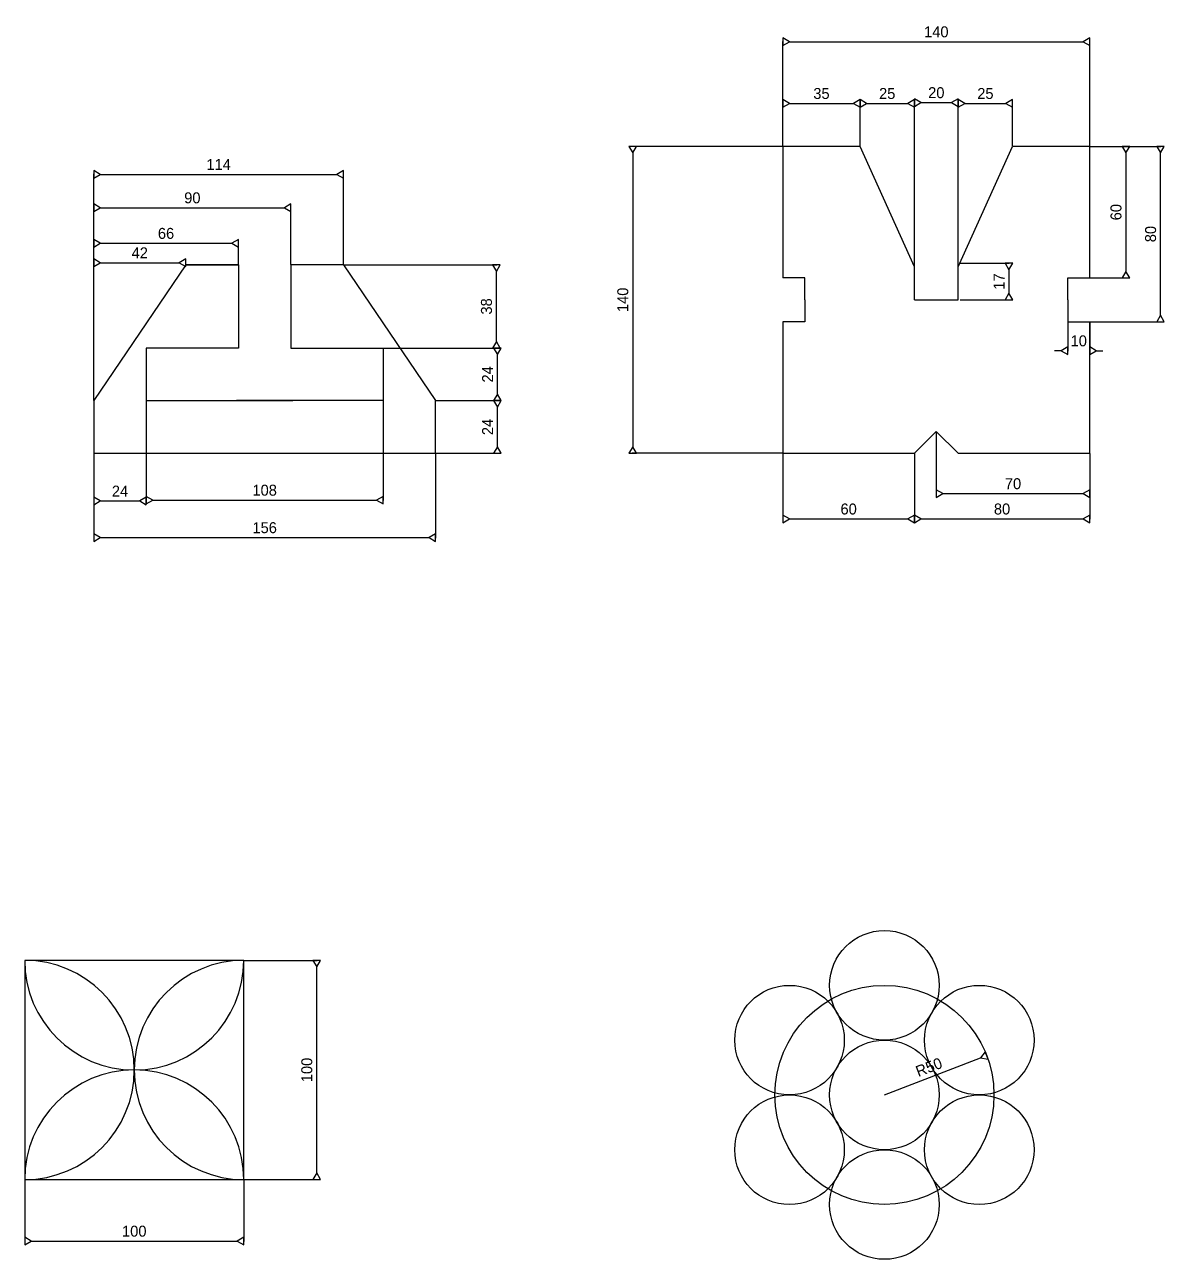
# Model space of a CAD drawing. Header units: inches. Extents: x 90 to 18020, y 90 to 97676.
# Drawn here: x 6830 to 7350, y 94775 to 95338 of the extents above; entities that cross this region are included whole.
import ezdxf

# ---------------------------------------------------------------- set-up
doc = ezdxf.new("R2010")
doc.units = ezdxf.units.IN
doc.header["$MEASUREMENT"] = 0
doc.layers.add('Line1', color=7, linetype='Continuous', lineweight=30)
doc.dimstyles.new('Style1', dxfattribs={"dimtxt": 5, "dimasz": 3, "dimexe": 0.18, "dimexo": 0.0625, "dimgap": 2, "dimtad": 1, "dimtoh": 1, "dimdec": 0, "dimzin": 0, "dimdsep": 46, "dimtxsty": 'Standard', "dimblk": 'DATUMBLANK', "dimcen": 1, "dimadec": 0, "dimazin": 0, "dimtfac": 1, "dimtdec": 0, "dimtofl": 0, "dimtmove": 0, "dimatfit": 1, "dimfxl": 1, "dimtolj": 1, "dimtzin": 0, "dimarcsym": 2})

# ---------------------------------------------------------------- blocks, each defined once
blk = doc.blocks.new('_DatumBlank')
at = {"color": 0, "linetype": 'ByBlock', "lineweight": -2}
for p, q in [((0, 0.58), (-1, 0)), ((-1, 0), (0, -0.58)), ((0, -0.58), (0, 0.58))]:
    blk.add_line(p, q, dxfattribs=at)
blk = doc.blocks.new('*D85')
at = {"color": 0, "lineweight": -2, "transparency": 16777216}
for p, q in [((6861.93, 95166.68), (6861.93, 95270.06)), ((6864.93, 95269.88), (6972.93, 95269.88)), ((6975.93, 95228.68), (6975.93, 95270.06))]:
    blk.add_line(p, q, dxfattribs=at)
at = {"layer": 'Defpoints', "color": 0, "transparency": 16777216}
for p in [(6975.93, 95269.88), (6975.93, 95228.62), (6861.93, 95166.62)]:
    blk.add_point(p, dxfattribs=at)
at = {"color": 0, "lineweight": -2, "transparency": 16777216, "xscale": 3, "yscale": 3, "zscale": 3, "rotation": 180}
blk.add_blockref('_DatumBlank', (6861.93, 95269.88), dxfattribs=at)
at = {"color": 0, "lineweight": -2, "transparency": 16777216, "xscale": 3, "yscale": 3, "zscale": 3}
blk.add_blockref('_DatumBlank', (6975.93, 95269.88), dxfattribs=at)
at = {"color": 0, "transparency": 16777216, "insert": (6918.93, 95274.38), "char_height": 5, "attachment_point": 5}
blk.add_mtext('\\A1;114', dxfattribs=at)
blk = doc.blocks.new('*D86')
at = {"color": 0, "lineweight": -2, "transparency": 16777216}
for p, q in [((6861.93, 95166.68), (6861.93, 95254.81)), ((6864.93, 95254.63), (6948.93, 95254.63)), ((6951.93, 95228.68), (6951.93, 95254.81))]:
    blk.add_line(p, q, dxfattribs=at)
at = {"layer": 'Defpoints', "color": 0, "transparency": 16777216}
for p in [(6951.93, 95254.63), (6951.93, 95228.62), (6861.93, 95166.62)]:
    blk.add_point(p, dxfattribs=at)
at = {"color": 0, "lineweight": -2, "transparency": 16777216, "xscale": 3, "yscale": 3, "zscale": 3, "rotation": 180}
blk.add_blockref('_DatumBlank', (6861.93, 95254.63), dxfattribs=at)
at = {"color": 0, "lineweight": -2, "transparency": 16777216, "xscale": 3, "yscale": 3, "zscale": 3}
blk.add_blockref('_DatumBlank', (6951.93, 95254.63), dxfattribs=at)
at = {"color": 0, "transparency": 16777216, "insert": (6906.93, 95259.13), "char_height": 5, "attachment_point": 5}
blk.add_mtext('\\A1;90', dxfattribs=at)
blk = doc.blocks.new('*D87')
at = {"color": 0, "lineweight": -2, "transparency": 16777216}
for p, q in [((6861.93, 95166.68), (6861.93, 95238.58)), ((6864.93, 95238.4), (6924.93, 95238.4)), ((6927.93, 95228.68), (6927.93, 95238.58))]:
    blk.add_line(p, q, dxfattribs=at)
at = {"layer": 'Defpoints', "color": 0, "transparency": 16777216}
for p in [(6927.93, 95238.4), (6927.93, 95228.62), (6861.93, 95166.62)]:
    blk.add_point(p, dxfattribs=at)
at = {"color": 0, "lineweight": -2, "transparency": 16777216, "xscale": 3, "yscale": 3, "zscale": 3, "rotation": 180}
blk.add_blockref('_DatumBlank', (6861.93, 95238.4), dxfattribs=at)
at = {"color": 0, "lineweight": -2, "transparency": 16777216, "xscale": 3, "yscale": 3, "zscale": 3}
blk.add_blockref('_DatumBlank', (6927.93, 95238.4), dxfattribs=at)
at = {"color": 0, "transparency": 16777216, "insert": (6894.93, 95242.9), "char_height": 5, "attachment_point": 5}
blk.add_mtext('\\A1;66', dxfattribs=at)
blk = doc.blocks.new('*D88')
at = {"color": 0, "lineweight": -2, "transparency": 16777216}
for p, q in [((6861.93, 95166.68), (6861.93, 95229.73)), ((6864.93, 95229.55), (6900.93, 95229.55)), ((6903.93, 95228.68), (6903.93, 95229.73))]:
    blk.add_line(p, q, dxfattribs=at)
at = {"layer": 'Defpoints', "color": 0, "transparency": 16777216}
for p in [(6903.93, 95229.55), (6903.93, 95228.62), (6861.93, 95166.62)]:
    blk.add_point(p, dxfattribs=at)
at = {"color": 0, "lineweight": -2, "transparency": 16777216, "xscale": 3, "yscale": 3, "zscale": 3, "rotation": 180}
blk.add_blockref('_DatumBlank', (6861.93, 95229.55), dxfattribs=at)
at = {"color": 0, "lineweight": -2, "transparency": 16777216, "xscale": 3, "yscale": 3, "zscale": 3}
blk.add_blockref('_DatumBlank', (6903.93, 95229.55), dxfattribs=at)
at = {"color": 0, "transparency": 16777216, "insert": (6882.93, 95234.05), "char_height": 5, "attachment_point": 5}
blk.add_mtext('\\A1;42', dxfattribs=at)
blk = doc.blocks.new('*D89')
at = {"color": 0, "lineweight": -2, "transparency": 16777216}
for p, q in [((6885.93, 95166.55), (6885.93, 95120.67)), ((6861.93, 95142.55), (6861.93, 95120.67)), ((6864.93, 95120.85), (6882.93, 95120.85))]:
    blk.add_line(p, q, dxfattribs=at)
at = {"layer": 'Defpoints', "color": 0, "transparency": 16777216}
for p in [(6885.93, 95166.62), (6861.93, 95142.62), (6885.93, 95120.85)]:
    blk.add_point(p, dxfattribs=at)
at = {"color": 0, "lineweight": -2, "transparency": 16777216, "xscale": 3, "yscale": 3, "zscale": 3, "rotation": 180}
blk.add_blockref('_DatumBlank', (6861.93, 95120.85), dxfattribs=at)
at = {"color": 0, "lineweight": -2, "transparency": 16777216, "xscale": 3, "yscale": 3, "zscale": 3}
blk.add_blockref('_DatumBlank', (6885.93, 95120.85), dxfattribs=at)
at = {"color": 0, "transparency": 16777216, "insert": (6873.93, 95125.35), "char_height": 5, "attachment_point": 5}
blk.add_mtext('\\A1;24', dxfattribs=at)
blk = doc.blocks.new('*D90')
at = {"color": 0, "lineweight": -2, "transparency": 16777216}
for p, q in [((6885.93, 95166.55), (6885.93, 95121.05)), ((6993.93, 95166.55), (6993.93, 95121.05)), ((6888.93, 95121.23), (6990.93, 95121.23))]:
    blk.add_line(p, q, dxfattribs=at)
at = {"layer": 'Defpoints', "color": 0, "transparency": 16777216}
for p in [(6885.93, 95166.62), (6993.93, 95166.62), (6993.93, 95121.23)]:
    blk.add_point(p, dxfattribs=at)
at = {"color": 0, "lineweight": -2, "transparency": 16777216, "xscale": 3, "yscale": 3, "zscale": 3, "rotation": 180}
blk.add_blockref('_DatumBlank', (6885.93, 95121.23), dxfattribs=at)
at = {"color": 0, "lineweight": -2, "transparency": 16777216, "xscale": 3, "yscale": 3, "zscale": 3}
blk.add_blockref('_DatumBlank', (6993.93, 95121.23), dxfattribs=at)
at = {"color": 0, "transparency": 16777216, "insert": (6939.93, 95125.73), "char_height": 5, "attachment_point": 5}
blk.add_mtext('\\A1;108', dxfattribs=at)
blk = doc.blocks.new('*D91')
at = {"color": 0, "lineweight": -2, "transparency": 16777216}
for p, q in [((6861.93, 95142.55), (6861.93, 95103.95)), ((7017.93, 95142.55), (7017.93, 95103.95)), ((6864.93, 95104.13), (7014.93, 95104.13))]:
    blk.add_line(p, q, dxfattribs=at)
at = {"layer": 'Defpoints', "color": 0, "transparency": 16777216}
for p in [(6861.93, 95142.62), (7017.93, 95142.62), (7017.93, 95104.13)]:
    blk.add_point(p, dxfattribs=at)
at = {"color": 0, "lineweight": -2, "transparency": 16777216, "xscale": 3, "yscale": 3, "zscale": 3, "rotation": 180}
blk.add_blockref('_DatumBlank', (6861.93, 95104.13), dxfattribs=at)
at = {"color": 0, "lineweight": -2, "transparency": 16777216, "xscale": 3, "yscale": 3, "zscale": 3}
blk.add_blockref('_DatumBlank', (7017.93, 95104.13), dxfattribs=at)
at = {"color": 0, "transparency": 16777216, "insert": (6939.93, 95108.63), "char_height": 5, "attachment_point": 5}
blk.add_mtext('\\A1;156', dxfattribs=at)
blk = doc.blocks.new('*D92')
at = {"color": 0, "lineweight": -2, "transparency": 16777216}
for p, q in [((7017.99, 95166.62), (7046.33, 95166.62)), ((7046.15, 95145.62), (7046.15, 95163.62)), ((7017.99, 95142.62), (7046.33, 95142.62))]:
    blk.add_line(p, q, dxfattribs=at)
at = {"layer": 'Defpoints', "color": 0, "transparency": 16777216}
for p in [(7017.93, 95166.62), (7046.15, 95166.62), (7017.93, 95142.62)]:
    blk.add_point(p, dxfattribs=at)
at = {"color": 0, "lineweight": -2, "transparency": 16777216, "xscale": 3, "yscale": 3, "zscale": 3}
for p, rotation in [((7046.15, 95166.62), 90), ((7046.15, 95142.62), 270)]:
    blk.add_blockref('_DatumBlank', p, dxfattribs=dict(at, rotation=rotation))
at = {"color": 0, "transparency": 16777216, "insert": (7041.65, 95154.62), "char_height": 5, "attachment_point": 5, "rotation": 90}
blk.add_mtext('\\A1;24', dxfattribs=at)
blk = doc.blocks.new('*D93')
at = {"color": 0, "lineweight": -2, "transparency": 16777216}
for p, q in [((6993.99, 95190.62), (7046.33, 95190.62)), ((7046.15, 95169.62), (7046.15, 95187.62)), ((7017.99, 95166.62), (7046.33, 95166.62))]:
    blk.add_line(p, q, dxfattribs=at)
at = {"layer": 'Defpoints', "color": 0, "transparency": 16777216}
for p in [(6993.93, 95190.62), (7046.15, 95190.62), (7017.93, 95166.62)]:
    blk.add_point(p, dxfattribs=at)
at = {"color": 0, "lineweight": -2, "transparency": 16777216, "xscale": 3, "yscale": 3, "zscale": 3}
for p, rotation in [((7046.15, 95190.62), 90), ((7046.15, 95166.62), 270)]:
    blk.add_blockref('_DatumBlank', p, dxfattribs=dict(at, rotation=rotation))
at = {"color": 0, "transparency": 16777216, "insert": (7041.65, 95178.62), "char_height": 5, "attachment_point": 5, "rotation": 90}
blk.add_mtext('\\A1;24', dxfattribs=at)
blk = doc.blocks.new('*D94')
at = {"color": 0, "lineweight": -2, "transparency": 16777216}
for p, q in [((6975.99, 95228.62), (7045.83, 95228.62)), ((7045.65, 95193.62), (7045.65, 95225.62)), ((6993.99, 95190.62), (7045.83, 95190.62))]:
    blk.add_line(p, q, dxfattribs=at)
at = {"layer": 'Defpoints', "color": 0, "transparency": 16777216}
for p in [(6975.93, 95228.62), (7045.65, 95228.62), (6993.93, 95190.62)]:
    blk.add_point(p, dxfattribs=at)
at = {"color": 0, "lineweight": -2, "transparency": 16777216, "xscale": 3, "yscale": 3, "zscale": 3}
for p, rotation in [((7045.65, 95228.62), 90), ((7045.65, 95190.62), 270)]:
    blk.add_blockref('_DatumBlank', p, dxfattribs=dict(at, rotation=rotation))
at = {"color": 0, "transparency": 16777216, "insert": (7041.15, 95209.62), "char_height": 5, "attachment_point": 5, "rotation": 90}
blk.add_mtext('\\A1;38', dxfattribs=at)
blk = doc.blocks.new('*D95')
at = {"color": 0, "lineweight": -2, "transparency": 16777216}
for p, q in [((7176.39, 95142.55), (7176.39, 95112.48)), ((7236.39, 95142.55), (7236.39, 95112.48)), ((7179.39, 95112.66), (7233.39, 95112.66))]:
    blk.add_line(p, q, dxfattribs=at)
at = {"layer": 'Defpoints', "color": 0, "transparency": 16777216}
for p in [(7176.39, 95142.62), (7236.39, 95142.62), (7236.39, 95112.66)]:
    blk.add_point(p, dxfattribs=at)
at = {"color": 0, "lineweight": -2, "transparency": 16777216, "xscale": 3, "yscale": 3, "zscale": 3, "rotation": 180}
blk.add_blockref('_DatumBlank', (7176.39, 95112.66), dxfattribs=at)
at = {"color": 0, "lineweight": -2, "transparency": 16777216, "xscale": 3, "yscale": 3, "zscale": 3}
blk.add_blockref('_DatumBlank', (7236.39, 95112.66), dxfattribs=at)
at = {"color": 0, "transparency": 16777216, "insert": (7206.39, 95117.16), "char_height": 5, "attachment_point": 5}
blk.add_mtext('\\A1;60', dxfattribs=at)
blk = doc.blocks.new('*D96')
at = {"color": 0, "lineweight": -2, "transparency": 16777216}
for p, q in [((7236.39, 95142.55), (7236.39, 95112.48)), ((7316.39, 95142.55), (7316.39, 95112.48)), ((7239.39, 95112.66), (7313.39, 95112.66))]:
    blk.add_line(p, q, dxfattribs=at)
at = {"layer": 'Defpoints', "color": 0, "transparency": 16777216}
for p in [(7236.39, 95142.62), (7316.39, 95142.62), (7316.39, 95112.66)]:
    blk.add_point(p, dxfattribs=at)
at = {"color": 0, "lineweight": -2, "transparency": 16777216, "xscale": 3, "yscale": 3, "zscale": 3, "rotation": 180}
blk.add_blockref('_DatumBlank', (7236.39, 95112.66), dxfattribs=at)
at = {"color": 0, "lineweight": -2, "transparency": 16777216, "xscale": 3, "yscale": 3, "zscale": 3}
blk.add_blockref('_DatumBlank', (7316.39, 95112.66), dxfattribs=at)
at = {"color": 0, "transparency": 16777216, "insert": (7276.39, 95117.16), "char_height": 5, "attachment_point": 5}
blk.add_mtext('\\A1;80', dxfattribs=at)
blk = doc.blocks.new('*D97')
at = {"color": 0, "lineweight": -2, "transparency": 16777216}
for p, q in [((7246.39, 95152.55), (7246.39, 95124.02)), ((7316.39, 95142.55), (7316.39, 95124.02)), ((7249.39, 95124.2), (7313.39, 95124.2))]:
    blk.add_line(p, q, dxfattribs=at)
at = {"layer": 'Defpoints', "color": 0, "transparency": 16777216}
for p in [(7246.39, 95152.62), (7316.39, 95142.62), (7316.39, 95124.2)]:
    blk.add_point(p, dxfattribs=at)
at = {"color": 0, "lineweight": -2, "transparency": 16777216, "xscale": 3, "yscale": 3, "zscale": 3, "rotation": 180}
blk.add_blockref('_DatumBlank', (7246.39, 95124.2), dxfattribs=at)
at = {"color": 0, "lineweight": -2, "transparency": 16777216, "xscale": 3, "yscale": 3, "zscale": 3}
blk.add_blockref('_DatumBlank', (7316.39, 95124.2), dxfattribs=at)
at = {"color": 0, "transparency": 16777216, "insert": (7281.39, 95128.7), "char_height": 5, "attachment_point": 5}
blk.add_mtext('\\A1;70', dxfattribs=at)
blk = doc.blocks.new('*D98')
at = {"color": 0, "lineweight": -2, "transparency": 16777216}
for p, q in [((7176.32, 95282.62), (7107.69, 95282.62)), ((7107.87, 95279.62), (7107.87, 95145.62)), ((7176.32, 95142.62), (7107.69, 95142.62))]:
    blk.add_line(p, q, dxfattribs=at)
at = {"layer": 'Defpoints', "color": 0, "transparency": 16777216}
for p in [(7176.39, 95282.62), (7107.87, 95142.62), (7176.39, 95142.62)]:
    blk.add_point(p, dxfattribs=at)
at = {"color": 0, "lineweight": -2, "transparency": 16777216, "xscale": 3, "yscale": 3, "zscale": 3}
for p, rotation in [((7107.87, 95282.62), 90), ((7107.87, 95142.62), 270)]:
    blk.add_blockref('_DatumBlank', p, dxfattribs=dict(at, rotation=rotation))
at = {"color": 0, "transparency": 16777216, "insert": (7103.37, 95212.62), "char_height": 5, "attachment_point": 5, "rotation": 90}
blk.add_mtext('\\A1;140', dxfattribs=at)
blk = doc.blocks.new('*D99')
at = {"color": 0, "lineweight": -2, "transparency": 16777216}
for p, q in [((7176.39, 95282.68), (7176.39, 95330.55)), ((7179.39, 95330.37), (7313.39, 95330.37)), ((7316.39, 95282.68), (7316.39, 95330.55))]:
    blk.add_line(p, q, dxfattribs=at)
at = {"layer": 'Defpoints', "color": 0, "transparency": 16777216}
for p in [(7316.39, 95330.37), (7176.39, 95282.62), (7316.39, 95282.62)]:
    blk.add_point(p, dxfattribs=at)
at = {"color": 0, "lineweight": -2, "transparency": 16777216, "xscale": 3, "yscale": 3, "zscale": 3, "rotation": 180}
blk.add_blockref('_DatumBlank', (7176.39, 95330.37), dxfattribs=at)
at = {"color": 0, "lineweight": -2, "transparency": 16777216, "xscale": 3, "yscale": 3, "zscale": 3}
blk.add_blockref('_DatumBlank', (7316.39, 95330.37), dxfattribs=at)
at = {"color": 0, "transparency": 16777216, "insert": (7246.39, 95334.87), "char_height": 5, "attachment_point": 5}
blk.add_mtext('\\A1;140', dxfattribs=at)
blk = doc.blocks.new('*D100')
at = {"color": 0, "lineweight": -2, "transparency": 16777216}
for p, q in [((7236.39, 95227.68), (7236.39, 95302.79)), ((7239.39, 95302.61), (7253.39, 95302.61)), ((7256.39, 95227.68), (7256.39, 95302.79))]:
    blk.add_line(p, q, dxfattribs=at)
at = {"layer": 'Defpoints', "color": 0, "transparency": 16777216}
for p in [(7256.39, 95302.61), (7236.39, 95227.62), (7256.39, 95227.62)]:
    blk.add_point(p, dxfattribs=at)
at = {"color": 0, "lineweight": -2, "transparency": 16777216, "xscale": 3, "yscale": 3, "zscale": 3, "rotation": 180}
blk.add_blockref('_DatumBlank', (7236.39, 95302.61), dxfattribs=at)
at = {"color": 0, "lineweight": -2, "transparency": 16777216, "xscale": 3, "yscale": 3, "zscale": 3}
blk.add_blockref('_DatumBlank', (7256.39, 95302.61), dxfattribs=at)
at = {"color": 0, "transparency": 16777216, "insert": (7246.39, 95307.11), "char_height": 5, "attachment_point": 5}
blk.add_mtext('\\A1;20', dxfattribs=at)
blk = doc.blocks.new('*D101')
at = {"color": 0, "lineweight": -2, "transparency": 16777216}
for p, q in [((7176.39, 95282.68), (7176.39, 95302.41)), ((7179.39, 95302.23), (7208.59, 95302.23)), ((7211.59, 95282.68), (7211.59, 95302.41))]:
    blk.add_line(p, q, dxfattribs=at)
at = {"layer": 'Defpoints', "color": 0, "transparency": 16777216}
for p in [(7211.59, 95302.23), (7176.39, 95282.62), (7211.59, 95282.62)]:
    blk.add_point(p, dxfattribs=at)
at = {"color": 0, "lineweight": -2, "transparency": 16777216, "xscale": 3, "yscale": 3, "zscale": 3, "rotation": 180}
blk.add_blockref('_DatumBlank', (7176.39, 95302.23), dxfattribs=at)
at = {"color": 0, "lineweight": -2, "transparency": 16777216, "xscale": 3, "yscale": 3, "zscale": 3}
blk.add_blockref('_DatumBlank', (7211.59, 95302.23), dxfattribs=at)
at = {"color": 0, "transparency": 16777216, "insert": (7193.99, 95306.73), "char_height": 5, "attachment_point": 5}
blk.add_mtext('\\A1;35', dxfattribs=at)
blk = doc.blocks.new('*D102')
at = {"color": 0, "lineweight": -2, "transparency": 16777216}
for p, q in [((7211.59, 95282.68), (7211.59, 95302.41)), ((7214.59, 95302.23), (7233.39, 95302.23)), ((7236.39, 95212.68), (7236.39, 95302.41))]:
    blk.add_line(p, q, dxfattribs=at)
at = {"layer": 'Defpoints', "color": 0, "transparency": 16777216}
for p in [(7236.39, 95302.23), (7211.59, 95282.62), (7236.39, 95212.62)]:
    blk.add_point(p, dxfattribs=at)
at = {"color": 0, "lineweight": -2, "transparency": 16777216, "xscale": 3, "yscale": 3, "zscale": 3, "rotation": 180}
blk.add_blockref('_DatumBlank', (7211.59, 95302.23), dxfattribs=at)
at = {"color": 0, "lineweight": -2, "transparency": 16777216, "xscale": 3, "yscale": 3, "zscale": 3}
blk.add_blockref('_DatumBlank', (7236.39, 95302.23), dxfattribs=at)
at = {"color": 0, "transparency": 16777216, "insert": (7223.99, 95306.73), "char_height": 5, "attachment_point": 5}
blk.add_mtext('\\A1;25', dxfattribs=at)
blk = doc.blocks.new('*D103')
at = {"color": 0, "lineweight": -2, "transparency": 16777216}
for p, q in [((7256.39, 95212.68), (7256.39, 95302.41)), ((7259.39, 95302.23), (7278.19, 95302.23)), ((7281.19, 95282.68), (7281.19, 95302.41))]:
    blk.add_line(p, q, dxfattribs=at)
at = {"layer": 'Defpoints', "color": 0, "transparency": 16777216}
for p in [(7281.19, 95302.23), (7281.19, 95282.62), (7256.39, 95212.62)]:
    blk.add_point(p, dxfattribs=at)
at = {"color": 0, "lineweight": -2, "transparency": 16777216, "xscale": 3, "yscale": 3, "zscale": 3, "rotation": 180}
blk.add_blockref('_DatumBlank', (7256.39, 95302.23), dxfattribs=at)
at = {"color": 0, "lineweight": -2, "transparency": 16777216, "xscale": 3, "yscale": 3, "zscale": 3}
blk.add_blockref('_DatumBlank', (7281.19, 95302.23), dxfattribs=at)
at = {"color": 0, "transparency": 16777216, "insert": (7268.79, 95306.73), "char_height": 5, "attachment_point": 5}
blk.add_mtext('\\A1;25', dxfattribs=at)
blk = doc.blocks.new('*D104')
at = {"color": 0, "lineweight": -2, "transparency": 16777216}
for p, q in [((7316.45, 95282.62), (7333.08, 95282.62)), ((7332.9, 95279.62), (7332.9, 95225.62)), ((7316.45, 95222.62), (7333.08, 95222.62))]:
    blk.add_line(p, q, dxfattribs=at)
at = {"layer": 'Defpoints', "color": 0, "transparency": 16777216}
for p in [(7316.39, 95282.62), (7316.39, 95222.62), (7332.9, 95222.62)]:
    blk.add_point(p, dxfattribs=at)
at = {"color": 0, "lineweight": -2, "transparency": 16777216, "xscale": 3, "yscale": 3, "zscale": 3}
for p, rotation in [((7332.9, 95282.62), 90), ((7332.9, 95222.62), 270)]:
    blk.add_blockref('_DatumBlank', p, dxfattribs=dict(at, rotation=rotation))
at = {"color": 0, "transparency": 16777216, "insert": (7328.4, 95252.62), "char_height": 5, "attachment_point": 5, "rotation": 90}
blk.add_mtext('\\A1;60', dxfattribs=at)
blk = doc.blocks.new('*D105')
at = {"color": 0, "lineweight": -2, "transparency": 16777216}
for p, q in [((7306.39, 95202.55), (7306.39, 95189.2)), ((7316.39, 95202.55), (7316.39, 95189.2)), ((7303.39, 95189.38), (7300.39, 95189.38)), ((7319.39, 95189.38), (7322.39, 95189.38))]:
    blk.add_line(p, q, dxfattribs=at)
at = {"layer": 'Defpoints', "color": 0, "transparency": 16777216}
for p in [(7306.39, 95202.62), (7316.39, 95202.62), (7316.39, 95189.38)]:
    blk.add_point(p, dxfattribs=at)
at = {"color": 0, "lineweight": -2, "transparency": 16777216, "xscale": 3, "yscale": 3, "zscale": 3}
blk.add_blockref('_DatumBlank', (7306.39, 95189.38), dxfattribs=at)
at = {"color": 0, "lineweight": -2, "transparency": 16777216, "xscale": 3, "yscale": 3, "zscale": 3, "rotation": 180}
blk.add_blockref('_DatumBlank', (7316.39, 95189.38), dxfattribs=at)
at = {"color": 0, "transparency": 16777216, "insert": (7311.39, 95193.88), "char_height": 5, "attachment_point": 5}
blk.add_mtext('\\A1;10', dxfattribs=at)
blk = doc.blocks.new('*D106')
at = {"color": 0, "lineweight": -2, "transparency": 16777216}
for p, q in [((7257.22, 95229.32), (7279.7, 95229.32)), ((7279.52, 95226.32), (7279.52, 95215.62)), ((7257.22, 95212.62), (7279.7, 95212.62))]:
    blk.add_line(p, q, dxfattribs=at)
at = {"layer": 'Defpoints', "color": 0, "transparency": 16777216}
for p in [(7257.16, 95229.32), (7257.16, 95212.62), (7279.52, 95212.62)]:
    blk.add_point(p, dxfattribs=at)
at = {"color": 0, "lineweight": -2, "transparency": 16777216, "xscale": 3, "yscale": 3, "zscale": 3}
for p, rotation in [((7279.52, 95229.32), 90), ((7279.52, 95212.62), 270)]:
    blk.add_blockref('_DatumBlank', p, dxfattribs=dict(at, rotation=rotation))
at = {"color": 0, "transparency": 16777216, "insert": (7275.02, 95220.97), "char_height": 5, "attachment_point": 5, "rotation": 90}
blk.add_mtext('\\A1;17', dxfattribs=at)
blk = doc.blocks.new('*D107')
at = {"color": 0, "lineweight": -2, "transparency": 16777216}
for p, q in [((7316.51, 95282.62), (7348.87, 95282.62)), ((7348.69, 95205.62), (7348.69, 95279.62)), ((7306.45, 95202.62), (7348.87, 95202.62))]:
    blk.add_line(p, q, dxfattribs=at)
at = {"layer": 'Defpoints', "color": 0, "transparency": 16777216}
for p in [(7316.45, 95282.62), (7348.69, 95282.62), (7306.39, 95202.62)]:
    blk.add_point(p, dxfattribs=at)
at = {"color": 0, "lineweight": -2, "transparency": 16777216, "xscale": 3, "yscale": 3, "zscale": 3}
for p, rotation in [((7348.69, 95282.62), 90), ((7348.69, 95202.62), 270)]:
    blk.add_blockref('_DatumBlank', p, dxfattribs=dict(at, rotation=rotation))
at = {"color": 0, "transparency": 16777216, "insert": (7344.19, 95242.62), "char_height": 5, "attachment_point": 5, "rotation": 90}
blk.add_mtext('\\A1;80', dxfattribs=at)
blk = doc.blocks.new('*U113')
blk.add_circle((0, 0), 25)
blk = doc.blocks.new('*U115')
at = {"layer": 'Line1', "color": 0, "linetype": 'ByBlock', "lineweight": -2, "transparency": 16777216}
blk.add_blockref('*U113', (313.52, 291.61), dxfattribs=at)
for p, rotation in [((270.22, 266.61), 59.99999999999999), ((356.82, 266.61), 300.0000000000001), ((270.22, 216.61), 120), ((356.82, 216.61), 240), ((313.52, 191.61), 180)]:
    blk.add_blockref('*U113', p, dxfattribs=dict(at, rotation=rotation))
blk = doc.blocks.new('*D124')
at = {"color": 0, "lineweight": -2, "transparency": 16777216}
for p, q in [((6830.43, 94811.19), (6830.43, 94782.99)), ((6930.43, 94811.19), (6930.43, 94782.99)), ((6833.43, 94783.17), (6927.43, 94783.17))]:
    blk.add_line(p, q, dxfattribs=at)
at = {"layer": 'Defpoints', "color": 0, "transparency": 16777216}
for p in [(6830.43, 94811.25), (6930.43, 94811.25), (6930.43, 94783.17)]:
    blk.add_point(p, dxfattribs=at)
at = {"color": 0, "lineweight": -2, "transparency": 16777216, "xscale": 3, "yscale": 3, "zscale": 3, "rotation": 180}
blk.add_blockref('_DatumBlank', (6830.43, 94783.17), dxfattribs=at)
at = {"color": 0, "lineweight": -2, "transparency": 16777216, "xscale": 3, "yscale": 3, "zscale": 3}
blk.add_blockref('_DatumBlank', (6930.43, 94783.17), dxfattribs=at)
at = {"color": 0, "transparency": 16777216, "insert": (6880.43, 94787.67), "char_height": 5, "attachment_point": 5}
blk.add_mtext('\\A1;100', dxfattribs=at)
blk = doc.blocks.new('*D125')
at = {"color": 0, "lineweight": -2, "transparency": 16777216}
for p, q in [((6930.49, 94911.25), (6963.86, 94911.25)), ((6963.68, 94814.25), (6963.68, 94908.25)), ((6930.49, 94811.25), (6963.86, 94811.25))]:
    blk.add_line(p, q, dxfattribs=at)
at = {"layer": 'Defpoints', "color": 0, "transparency": 16777216}
for p in [(6930.43, 94911.25), (6963.68, 94911.25), (6930.43, 94811.25)]:
    blk.add_point(p, dxfattribs=at)
at = {"color": 0, "lineweight": -2, "transparency": 16777216, "xscale": 3, "yscale": 3, "zscale": 3}
for p, rotation in [((6963.68, 94911.25), 90), ((6963.68, 94811.25), 270)]:
    blk.add_blockref('_DatumBlank', p, dxfattribs=dict(at, rotation=rotation))
at = {"color": 0, "transparency": 16777216, "insert": (6959.18, 94861.25), "char_height": 5, "attachment_point": 5, "rotation": 90}
blk.add_mtext('\\A1;100', dxfattribs=at)
blk = doc.blocks.new('*D126')
at = {"color": 0, "lineweight": -2, "transparency": 16777216}
blk.add_line((7222.71, 94849.87), (7266.56, 94866.77), dxfattribs=at)
at = {"layer": 'Defpoints', "color": 0, "transparency": 16777216}
for p in [(7269.36, 94867.85), (7222.71, 94849.87)]:
    blk.add_point(p, dxfattribs=at)
at = {"color": 0, "lineweight": -2, "transparency": 16777216, "xscale": 3, "yscale": 3, "zscale": 3, "rotation": 21.07470885428121}
blk.add_blockref('_DatumBlank', (7269.36, 94867.85), dxfattribs=at)
at = {"color": 0, "transparency": 16777216, "insert": (7243.02, 94862.52), "char_height": 5, "attachment_point": 5, "rotation": 21.0747}
blk.add_mtext('\\A1;R50', dxfattribs=at)

msp = doc.modelspace()

# ---------------------------------------------------------------- linework, layer by layer
at = {"layer": 'Line1'}
for p, q in [((7236.39, 95227.62), (7211.59, 95282.62)), ((7256.39, 95227.62), (7281.19, 95282.62)), ((6903.93, 95228.62), (6861.93, 95166.62)), ((6903.93, 95228.62), (6927.93, 95228.62)), ((6927.93, 95228.62), (6927.93, 95190.62)), ((6951.93, 95228.62), (6951.93, 95190.62)), ((6975.93, 95228.62), (7017.93, 95166.62)), ((7186.39, 95222.62), (7176.39, 95222.62)), ((7186.39, 95212.62), (7186.39, 95222.62)), ((7236.39, 95212.62), (7236.39, 95227.62)), ((7256.39, 95212.62), (7256.39, 95227.62)), ((7306.39, 95212.62), (7306.39, 95222.62)), ((7306.39, 95222.62), (7316.39, 95222.62)), ((7186.39, 95212.62), (7186.39, 95202.62)), ((7236.39, 95212.62), (7256.39, 95212.62)), ((7306.39, 95212.62), (7306.39, 95202.62)), ((7186.39, 95202.62), (7176.39, 95202.62)), ((7306.39, 95202.62), (7316.39, 95202.62)), ((6927.93, 95190.62), (6885.93, 95190.62)), ((6885.93, 95190.62), (6885.93, 95166.62)), ((6951.93, 95190.62), (6993.93, 95190.62)), ((6993.93, 95190.62), (6993.93, 95166.62)), ((6885.93, 95166.62), (6952.81, 95166.62)), ((6993.93, 95166.62), (6927.05, 95166.62)), ((7017.93, 95142.62), (7017.93, 95166.62)), ((7246.39, 95152.62), (7236.39, 95142.62)), ((7246.39, 95152.62), (7256.39, 95142.62))]:
    msp.add_line(p, q, dxfattribs=at)
for points in [[(7211.59, 95282.62), (7176.39, 95282.62), (7176.39, 95222.62)], [(7316.39, 95222.62), (7316.39, 95282.62), (7281.19, 95282.62)], [(6927.93, 95228.62), (6903.93, 95228.62)], [(6975.93, 95228.62), (6951.93, 95228.62)], [(7176.39, 95202.62), (7176.39, 95142.62), (7236.39, 95142.62)], [(7256.39, 95142.62), (7316.39, 95142.62), (7316.39, 95202.62)], [(6861.93, 95166.62), (6861.93, 95142.62), (7017.93, 95142.62), (7017.93, 95166.62)]]:
    msp.add_lwpolyline(points, dxfattribs=at)
msp.add_lwpolyline([(6830.43, 94811.25), (6930.43, 94811.25), (6930.43, 94911.25), (6830.43, 94911.25)], close=True, dxfattribs=at)
for radius in [50, 25]:
    msp.add_circle((7222.71, 94849.87), radius, dxfattribs=at)
for centre, start, end in [((6880.43, 94911.25), 180, 0), ((6830.43, 94861.25), 270, 90), ((6930.43, 94861.25), 90, 270), ((6880.43, 94811.25), 0, 180)]:
    msp.add_arc(centre, 50, start, end, dxfattribs=at)

# ---------------------------------------------------------------- block references
msp.add_blockref('*U115', (6909.19, 94608.26), dxfattribs=at)

# ---------------------------------------------------------------- dimensions: what is measured, and where the dimension line sits
for base, p1, p2, picture, middle in [((7316.39, 95330.37), (7176.39, 95282.62), (7316.39, 95282.62), '*D99', (7246.39, 95334.87)), ((7211.59, 95302.23), (7176.39, 95282.62), (7211.59, 95282.62), '*D101', (7193.99, 95306.73)), ((7236.39, 95302.23), (7211.59, 95282.62), (7236.39, 95212.62), '*D102', (7223.99, 95306.73)), ((7256.39, 95302.61), (7236.39, 95227.62), (7256.39, 95227.62), '*D100', (7246.39, 95307.11)), ((7281.19, 95302.23), (7256.39, 95212.62), (7281.19, 95282.62), '*D103', (7268.79, 95306.73)), ((6975.93, 95269.88), (6861.93, 95166.62), (6975.93, 95228.62), '*D85', (6918.93, 95274.38)), ((6951.93, 95254.63), (6861.93, 95166.62), (6951.93, 95228.62), '*D86', (6906.93, 95259.13)), ((6927.93, 95238.4), (6861.93, 95166.62), (6927.93, 95228.62), '*D87', (6894.93, 95242.9)), ((6903.93, 95229.55), (6861.93, 95166.62), (6903.93, 95228.62), '*D88', (6882.93, 95234.05)), ((7316.39, 95189.38), (7306.39, 95202.62), (7316.39, 95202.62), '*D105', (7311.39, 95193.88)), ((6885.93, 95120.85), (6861.93, 95142.62), (6885.93, 95166.62), '*D89', (6873.93, 95125.35)), ((6993.93, 95121.23), (6885.93, 95166.62), (6993.93, 95166.62), '*D90', (6939.93, 95125.73)), ((7316.39, 95124.2), (7246.39, 95152.62), (7316.39, 95142.62), '*D97', (7281.39, 95128.7)), ((7017.93, 95104.13), (6861.93, 95142.62), (7017.93, 95142.62), '*D91', (6939.93, 95108.63)), ((7236.39, 95112.66), (7176.39, 95142.62), (7236.39, 95142.62), '*D95', (7206.39, 95117.16)), ((7316.39, 95112.66), (7236.39, 95142.62), (7316.39, 95142.62), '*D96', (7276.39, 95117.16)), ((6930.43, 94783.17), (6830.43, 94811.25), (6930.43, 94811.25), '*D124', (6880.43, 94787.67))]:
    dim = msp.add_linear_dim(base=base, p1=p1, p2=p2, dimstyle='Style1')
    dim.commit()
    dim.dimension.update_dxf_attribs({"geometry": picture, "text_midpoint": middle})
for base, p1, p2, picture, middle in [((7107.87, 95142.62), (7176.39, 95282.62), (7176.39, 95142.62), '*D98', (7103.37, 95212.62)), ((7348.69, 95282.62), (7306.39, 95202.62), (7316.45, 95282.62), '*D107', (7344.19, 95242.62)), ((7332.9, 95222.62), (7316.39, 95282.62), (7316.39, 95222.62), '*D104', (7328.4, 95252.62)), ((7045.65, 95228.62), (6993.93, 95190.62), (6975.93, 95228.62), '*D94', (7041.15, 95209.62)), ((7279.52, 95212.62), (7257.16, 95229.32), (7257.16, 95212.62), '*D106', (7275.02, 95220.97)), ((7046.15, 95190.62), (7017.93, 95166.62), (6993.93, 95190.62), '*D93', (7041.65, 95178.62)), ((7046.15, 95166.62), (7017.93, 95142.62), (7017.93, 95166.62), '*D92', (7041.65, 95154.62)), ((6963.68, 94911.25), (6930.43, 94811.25), (6930.43, 94911.25), '*D125', (6959.18, 94861.25))]:
    dim = msp.add_linear_dim(base=base, p1=p1, p2=p2, angle=90, dimstyle='Style1')
    dim.commit()
    dim.dimension.update_dxf_attribs({"geometry": picture, "text_midpoint": middle})
dim = msp.add_radius_dim(center=(7222.71, 94849.87), mpoint=(7269.36, 94867.85), dimstyle='Style1')
dim.commit()
dim.dimension.update_dxf_attribs({"geometry": '*D126', "text_midpoint": (7243.02, 94862.52)})

doc.saveas('drawing.dxf')
